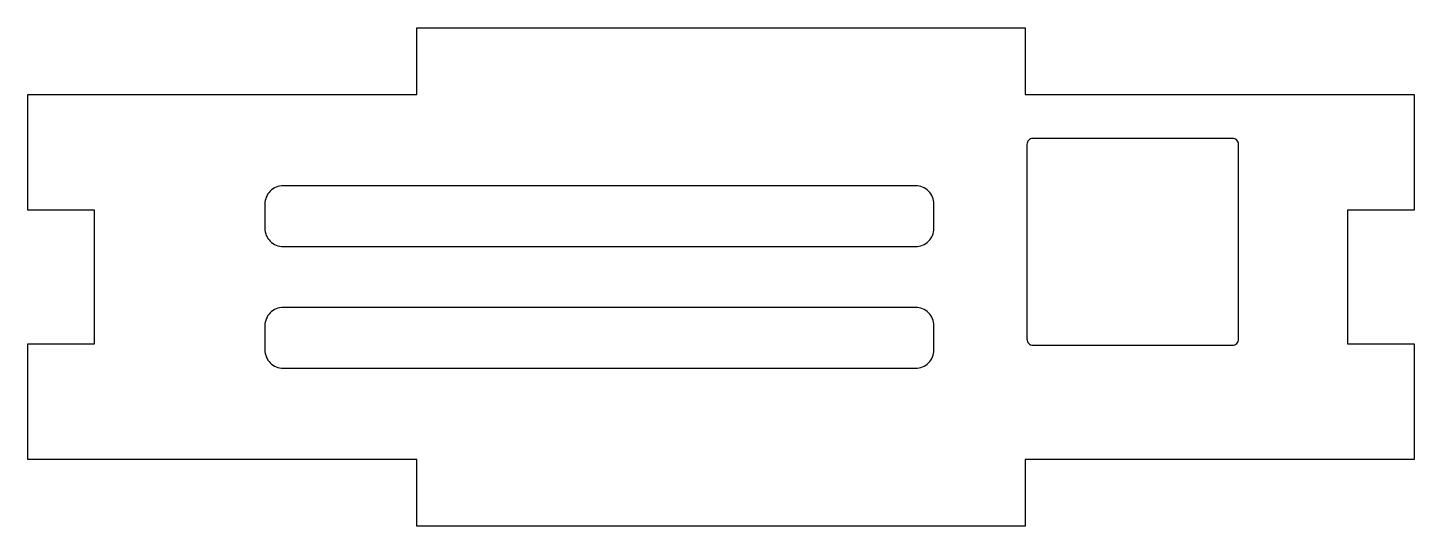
# Model space of a CAD drawing. Header units: millimetres. Extents: x 48 to 162, y -260 to -219.
import ezdxf

# ---------------------------------------------------------------- set-up
doc = ezdxf.new("R2010")
doc.units = ezdxf.units.MM
doc.layers.get('0').update_dxf_attribs({"linetype": 'CONTINUOUS'})

msp = doc.modelspace()

# ---------------------------------------------------------------- linework, layer by layer
msp.add_lwpolyline([(130, -224.03), (162, -224.03), (162, -233.53), (156.5, -233.53), (156.5, -244.53), (162, -244.53), (162, -254.03), (130, -254.03), (130, -259.53), (80, -259.53), (80, -254.03), (48, -254.03), (48, -244.53), (53.5, -244.53), (53.5, -233.53), (48, -233.53), (48, -224.03), (80, -224.03), (80, -218.53), (130, -218.53)], close=True)
for points in [[(147.05, -227.63), (130.65, -227.63, 0.414214), (130.15, -228.13), (130.15, -244.13, 0.414214), (130.65, -244.63), (147.05, -244.63, 0.414214), (147.55, -244.13), (147.55, -228.13, 0.414214)], [(69, -236.53), (121, -236.53, 0.414214), (122.5, -235.03), (122.5, -233.03, 0.414214), (121, -231.53), (69, -231.53, 0.414214), (67.5, -233.03), (67.5, -235.03, 0.414214)], [(69, -246.53), (121, -246.53, 0.414214), (122.5, -245.03), (122.5, -243.03, 0.414214), (121, -241.53), (69, -241.53, 0.414214), (67.5, -243.03), (67.5, -245.03, 0.414214)]]:
    msp.add_lwpolyline(points, format="xyb", close=True)

doc.saveas('drawing.dxf')
